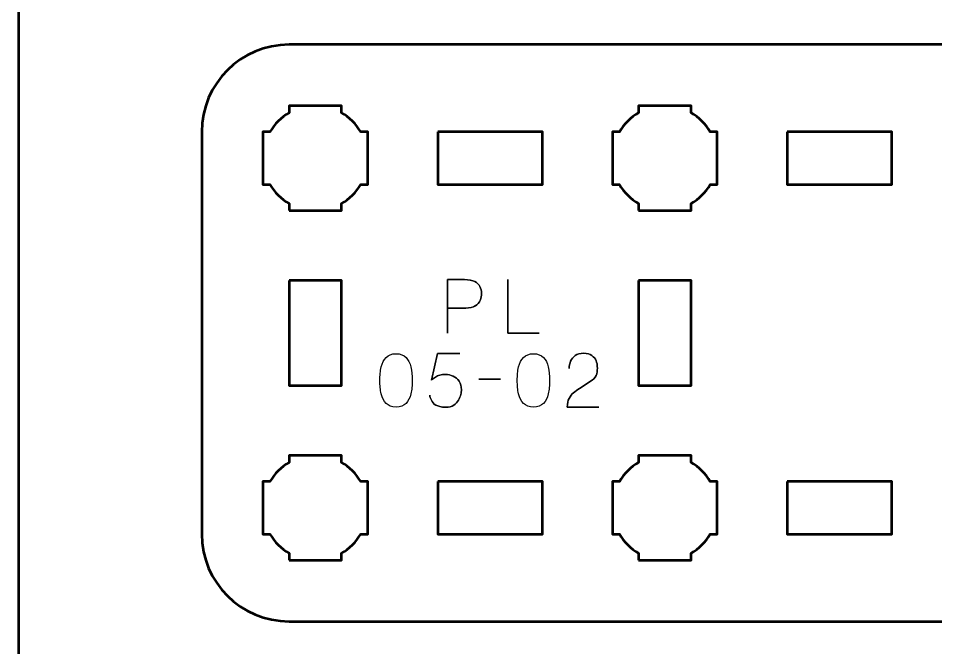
# Model space of a CAD drawing. Header units: centimetres. Extents: x -21 to 0, y -29.7 to 0.
# Drawn here: x -21 to -15.75, y -21.65 to -18.05 of the extents above; entities that cross this region are included whole.
import ezdxf

# ---------------------------------------------------------------- set-up
doc = ezdxf.new("R2010")
doc.units = ezdxf.units.CM
doc.header["$MEASUREMENT"] = 0
doc.layers.add('Layer 1', color=7, linetype='Continuous')

msp = doc.modelspace()

# ---------------------------------------------------------------- linework, layer by layer
at = {"layer": 'Layer 1', "color": 22, "lineweight": 53}
msp.add_open_spline([(-21.00003, -29.19996), (-21.00003, -29.19996), (-21.00003, -0.49992), (-21.00003, -0.49992), (-21.00003, -0.49992), (-21.00003, -0.22295), (-20.77694, 0.00004), (-20.49994, 0.00004), (-20.49994, 0.00004), (-20.49994, 0.00004), (-0.50008, 0.00004), (-0.50008, 0.00004), (-0.50008, 0.00004), (-0.22294, 0.00004), (0.00002, -0.22295), (0.00002, -0.49992), (0.00002, -0.49992), (0.00002, -0.49992), (0.00002, -29.19996), (0.00002, -29.19996), (0.00002, -29.19996), (0.00002, -29.47696), (-0.22294, -29.70005), (-0.50008, -29.70005), (-0.50008, -29.70005), (-0.50008, -29.70005), (-20.49994, -29.70005), (-20.49994, -29.70005), (-20.49994, -29.70005), (-20.77694, -29.70005), (-21.00003, -29.47696), (-21.00003, -29.19996)], degree=3, knots=[0, 0, 0, 0, 0.125, 0.125, 0.125, 0.125, 0.25, 0.25, 0.25, 0.25, 0.375, 0.375, 0.375, 0.375, 0.5, 0.5, 0.5, 0.5, 0.625, 0.625, 0.625, 0.625, 0.75, 0.75, 0.75, 0.75, 0.875, 0.875, 0.875, 0.875, 1, 1, 1, 1], dxfattribs=at)
at = {"layer": 'Layer 1', "color": 114, "lineweight": 53}
msp.add_open_spline([(-19.44993, -18.19998), (-19.44993, -18.19998), (-11.15005, -18.19998), (-11.15005, -18.19998), (-11.15005, -18.19998), (-10.87305, -18.19998), (-10.64995, -18.42308), (-10.64995, -18.70008), (-10.64995, -18.70008), (-10.64995, -18.70008), (-10.64995, -21), (-10.64995, -21), (-10.64995, -21), (-10.64995, -21.27701), (-10.87305, -21.49996), (-11.15005, -21.49996), (-11.15005, -21.49996), (-11.15005, -21.49996), (-19.44993, -21.49996), (-19.44993, -21.49996), (-19.44993, -21.49996), (-19.72693, -21.49996), (-19.95003, -21.27701), (-19.95003, -21), (-19.95003, -21), (-19.95003, -21), (-19.95003, -18.70008), (-19.95003, -18.70008), (-19.95003, -18.70008), (-19.95003, -18.42308), (-19.72693, -18.19998), (-19.44993, -18.19998)], degree=3, knots=[0, 0, 0, 0, 0.125, 0.125, 0.125, 0.125, 0.25, 0.25, 0.25, 0.25, 0.375, 0.375, 0.375, 0.375, 0.5, 0.5, 0.5, 0.5, 0.625, 0.625, 0.625, 0.625, 0.75, 0.75, 0.75, 0.75, 0.875, 0.875, 0.875, 0.875, 1, 1, 1, 1], dxfattribs=at)
at = {"layer": 'Layer 1', "lineweight": 53}
for points, knots in [([(-19.44993, -19.15001), (-19.44993, -19.15001), (-19.44993, -19.1099), (-19.44993, -19.1099), (-19.44993, -19.1099), (-19.49554, -19.08358), (-19.53347, -19.04556), (-19.55979, -19.00008), (-19.55979, -19.00008), (-19.55979, -19.00008), (-19.6, -19.00008), (-19.6, -19.00008), (-19.6, -19.00008), (-19.6, -19.00008), (-19.6, -18.85001), (-19.6, -18.85001), (-19.6, -18.85001), (-19.6, -18.85001), (-19.6, -18.70008), (-19.6, -18.70008), (-19.6, -18.70008), (-19.6, -18.70008), (-19.55979, -18.70008), (-19.55979, -18.70008), (-19.55979, -18.70008), (-19.53347, -18.65447), (-19.49554, -18.61654), (-19.44993, -18.59022), (-19.44993, -18.59022), (-19.44993, -18.59022), (-19.44993, -18.55001), (-19.44993, -18.55001), (-19.44993, -18.55001), (-19.44993, -18.55001), (-19.3, -18.55001), (-19.3, -18.55001), (-19.3, -18.55001), (-19.3, -18.55001), (-19.14993, -18.55001), (-19.14993, -18.55001), (-19.14993, -18.55001), (-19.14993, -18.55001), (-19.14993, -18.59022), (-19.14993, -18.59022), (-19.14993, -18.59022), (-19.10446, -18.61654), (-19.06643, -18.65447), (-19.04011, -18.70008), (-19.04011, -18.70008), (-19.04011, -18.70008), (-19, -18.70008), (-19, -18.70008), (-19, -18.70008), (-19, -18.70008), (-19, -18.85001), (-19, -18.85001), (-19, -18.85001), (-19, -18.85001), (-19, -19.00008), (-19, -19.00008), (-19, -19.00008), (-19, -19.00008), (-19.04011, -19.00008), (-19.04011, -19.00008), (-19.04011, -19.00008), (-19.06643, -19.04556), (-19.10446, -19.08358), (-19.14993, -19.1099), (-19.14993, -19.1099), (-19.14993, -19.1099), (-19.14993, -19.15001), (-19.14993, -19.15001), (-19.14993, -19.15001), (-19.14993, -19.15001), (-19.3, -19.15001), (-19.3, -19.15001), (-19.3, -19.15001), (-19.3, -19.15001), (-19.44993, -19.15001), (-19.44993, -19.15001)], [0, 0, 0, 0, 0.05, 0.05, 0.05, 0.05, 0.1, 0.1, 0.1, 0.1, 0.15, 0.15, 0.15, 0.15, 0.2, 0.2, 0.2, 0.2, 0.25, 0.25, 0.25, 0.25, 0.3, 0.3, 0.3, 0.3, 0.35, 0.35, 0.35, 0.35, 0.4, 0.4, 0.4, 0.4, 0.45, 0.45, 0.45, 0.45, 0.5, 0.5, 0.5, 0.5, 0.55, 0.55, 0.55, 0.55, 0.6, 0.6, 0.6, 0.6, 0.65, 0.65, 0.65, 0.65, 0.7, 0.7, 0.7, 0.7, 0.75, 0.75, 0.75, 0.75, 0.8, 0.8, 0.8, 0.8, 0.85, 0.85, 0.85, 0.85, 0.9, 0.9, 0.9, 0.9, 0.95, 0.95, 0.95, 0.95, 1, 1, 1, 1]), ([(-17.45001, -19.15001), (-17.45001, -19.15001), (-17.45001, -19.1099), (-17.45001, -19.1099), (-17.45001, -19.1099), (-17.49548, -19.08358), (-17.53351, -19.04556), (-17.55983, -19.00008), (-17.55983, -19.00008), (-17.55983, -19.00008), (-17.59994, -19.00008), (-17.59994, -19.00008), (-17.59994, -19.00008), (-17.59994, -19.00008), (-17.59994, -18.85001), (-17.59994, -18.85001), (-17.59994, -18.85001), (-17.59994, -18.85001), (-17.59994, -18.70008), (-17.59994, -18.70008), (-17.59994, -18.70008), (-17.59994, -18.70008), (-17.55983, -18.70008), (-17.55983, -18.70008), (-17.55983, -18.70008), (-17.53351, -18.65447), (-17.49548, -18.61654), (-17.45001, -18.59022), (-17.45001, -18.59022), (-17.45001, -18.59022), (-17.45001, -18.55001), (-17.45001, -18.55001), (-17.45001, -18.55001), (-17.45001, -18.55001), (-17.29994, -18.55001), (-17.29994, -18.55001), (-17.29994, -18.55001), (-17.29994, -18.55001), (-17.15001, -18.55001), (-17.15001, -18.55001), (-17.15001, -18.55001), (-17.15001, -18.55001), (-17.15001, -18.59022), (-17.15001, -18.59022), (-17.15001, -18.59022), (-17.10453, -18.61654), (-17.0665, -18.65447), (-17.04019, -18.70008), (-17.04019, -18.70008), (-17.04019, -18.70008), (-16.99993, -18.70008), (-16.99993, -18.70008), (-16.99993, -18.70008), (-16.99993, -18.70008), (-16.99993, -18.85001), (-16.99993, -18.85001), (-16.99993, -18.85001), (-16.99993, -18.85001), (-16.99993, -19.00008), (-16.99993, -19.00008), (-16.99993, -19.00008), (-16.99993, -19.00008), (-17.04019, -19.00008), (-17.04019, -19.00008), (-17.04019, -19.00008), (-17.0665, -19.04556), (-17.10453, -19.08358), (-17.15001, -19.1099), (-17.15001, -19.1099), (-17.15001, -19.1099), (-17.15001, -19.15001), (-17.15001, -19.15001), (-17.15001, -19.15001), (-17.15001, -19.15001), (-17.29994, -19.15001), (-17.29994, -19.15001), (-17.29994, -19.15001), (-17.29994, -19.15001), (-17.45001, -19.15001), (-17.45001, -19.15001)], [0, 0, 0, 0, 0.05, 0.05, 0.05, 0.05, 0.1, 0.1, 0.1, 0.1, 0.15, 0.15, 0.15, 0.15, 0.2, 0.2, 0.2, 0.2, 0.25, 0.25, 0.25, 0.25, 0.3, 0.3, 0.3, 0.3, 0.35, 0.35, 0.35, 0.35, 0.4, 0.4, 0.4, 0.4, 0.45, 0.45, 0.45, 0.45, 0.5, 0.5, 0.5, 0.5, 0.55, 0.55, 0.55, 0.55, 0.6, 0.6, 0.6, 0.6, 0.65, 0.65, 0.65, 0.65, 0.7, 0.7, 0.7, 0.7, 0.75, 0.75, 0.75, 0.75, 0.8, 0.8, 0.8, 0.8, 0.85, 0.85, 0.85, 0.85, 0.9, 0.9, 0.9, 0.9, 0.95, 0.95, 0.95, 0.95, 1, 1, 1, 1]), ([(-18.59998, -18.70008), (-18.59998, -18.70008), (-17.99999, -18.70008), (-17.99999, -18.70008), (-17.99999, -18.70008), (-17.99999, -18.70008), (-17.99999, -19.00008), (-17.99999, -19.00008), (-17.99999, -19.00008), (-17.99999, -19.00008), (-18.59998, -19.00008), (-18.59998, -19.00008), (-18.59998, -19.00008), (-18.59998, -19.00008), (-18.59998, -18.70008), (-18.59998, -18.70008)], [0, 0, 0, 0, 0.25, 0.25, 0.25, 0.25, 0.5, 0.5, 0.5, 0.5, 0.75, 0.75, 0.75, 0.75, 1, 1, 1, 1]), ([(-16.60003, -18.70008), (-16.60003, -18.70008), (-16.00002, -18.70008), (-16.00002, -18.70008), (-16.00002, -18.70008), (-16.00002, -18.70008), (-16.00002, -19.00008), (-16.00002, -19.00008), (-16.00002, -19.00008), (-16.00002, -19.00008), (-16.60003, -19.00008), (-16.60003, -19.00008), (-16.60003, -19.00008), (-16.60003, -19.00008), (-16.60003, -18.70008), (-16.60003, -18.70008)], [0, 0, 0, 0, 0.25, 0.25, 0.25, 0.25, 0.5, 0.5, 0.5, 0.5, 0.75, 0.75, 0.75, 0.75, 1, 1, 1, 1]), ([(-19.44993, -19.55003), (-19.44993, -19.55003), (-19.14993, -19.55003), (-19.14993, -19.55003), (-19.14993, -19.55003), (-19.14993, -19.55003), (-19.14993, -20.15002), (-19.14993, -20.15002), (-19.14993, -20.15002), (-19.14993, -20.15002), (-19.44993, -20.15002), (-19.44993, -20.15002), (-19.44993, -20.15002), (-19.44993, -20.15002), (-19.44993, -19.55003), (-19.44993, -19.55003)], [0, 0, 0, 0, 0.25, 0.25, 0.25, 0.25, 0.5, 0.5, 0.5, 0.5, 0.75, 0.75, 0.75, 0.75, 1, 1, 1, 1]), ([(-17.45001, -19.55003), (-17.45001, -19.55003), (-17.15001, -19.55003), (-17.15001, -19.55003), (-17.15001, -19.55003), (-17.15001, -19.55003), (-17.15001, -20.15002), (-17.15001, -20.15002), (-17.15001, -20.15002), (-17.15001, -20.15002), (-17.45001, -20.15002), (-17.45001, -20.15002), (-17.45001, -20.15002), (-17.45001, -20.15002), (-17.45001, -19.55003), (-17.45001, -19.55003)], [0, 0, 0, 0, 0.25, 0.25, 0.25, 0.25, 0.5, 0.5, 0.5, 0.5, 0.75, 0.75, 0.75, 0.75, 1, 1, 1, 1]), ([(-19.44993, -21.15008), (-19.44993, -21.15008), (-19.44993, -21.10982), (-19.44993, -21.10982), (-19.44993, -21.10982), (-19.49554, -21.08351), (-19.53347, -21.04548), (-19.55979, -21), (-19.55979, -21), (-19.55979, -21), (-19.6, -21), (-19.6, -21), (-19.6, -21), (-19.6, -21), (-19.6, -20.85007), (-19.6, -20.85007), (-19.6, -20.85007), (-19.6, -20.85007), (-19.6, -20.7), (-19.6, -20.7), (-19.6, -20.7), (-19.6, -20.7), (-19.55979, -20.7), (-19.55979, -20.7), (-19.55979, -20.7), (-19.53347, -20.65453), (-19.49554, -20.6165), (-19.44993, -20.59018), (-19.44993, -20.59018), (-19.44993, -20.59018), (-19.44993, -20.55007), (-19.44993, -20.55007), (-19.44993, -20.55007), (-19.44993, -20.55007), (-19.3, -20.55007), (-19.3, -20.55007), (-19.3, -20.55007), (-19.3, -20.55007), (-19.14993, -20.55007), (-19.14993, -20.55007), (-19.14993, -20.55007), (-19.14993, -20.55007), (-19.14993, -20.59018), (-19.14993, -20.59018), (-19.14993, -20.59018), (-19.10446, -20.6165), (-19.06643, -20.65453), (-19.04011, -20.7), (-19.04011, -20.7), (-19.04011, -20.7), (-19, -20.7), (-19, -20.7), (-19, -20.7), (-19, -20.7), (-19, -20.85007), (-19, -20.85007), (-19, -20.85007), (-19, -20.85007), (-19, -21), (-19, -21), (-19, -21), (-19, -21), (-19.04011, -21), (-19.04011, -21), (-19.04011, -21), (-19.06643, -21.04548), (-19.10446, -21.08351), (-19.14993, -21.10982), (-19.14993, -21.10982), (-19.14993, -21.10982), (-19.14993, -21.15008), (-19.14993, -21.15008), (-19.14993, -21.15008), (-19.14993, -21.15008), (-19.3, -21.15008), (-19.3, -21.15008), (-19.3, -21.15008), (-19.3, -21.15008), (-19.44993, -21.15008), (-19.44993, -21.15008)], [0, 0, 0, 0, 0.05, 0.05, 0.05, 0.05, 0.1, 0.1, 0.1, 0.1, 0.15, 0.15, 0.15, 0.15, 0.2, 0.2, 0.2, 0.2, 0.25, 0.25, 0.25, 0.25, 0.3, 0.3, 0.3, 0.3, 0.35, 0.35, 0.35, 0.35, 0.4, 0.4, 0.4, 0.4, 0.45, 0.45, 0.45, 0.45, 0.5, 0.5, 0.5, 0.5, 0.55, 0.55, 0.55, 0.55, 0.6, 0.6, 0.6, 0.6, 0.65, 0.65, 0.65, 0.65, 0.7, 0.7, 0.7, 0.7, 0.75, 0.75, 0.75, 0.75, 0.8, 0.8, 0.8, 0.8, 0.85, 0.85, 0.85, 0.85, 0.9, 0.9, 0.9, 0.9, 0.95, 0.95, 0.95, 0.95, 1, 1, 1, 1]), ([(-17.45001, -21.15008), (-17.45001, -21.15008), (-17.45001, -21.10982), (-17.45001, -21.10982), (-17.45001, -21.10982), (-17.49548, -21.08351), (-17.53351, -21.04548), (-17.55983, -21), (-17.55983, -21), (-17.55983, -21), (-17.59994, -21), (-17.59994, -21), (-17.59994, -21), (-17.59994, -21), (-17.59994, -20.85007), (-17.59994, -20.85007), (-17.59994, -20.85007), (-17.59994, -20.85007), (-17.59994, -20.7), (-17.59994, -20.7), (-17.59994, -20.7), (-17.59994, -20.7), (-17.55983, -20.7), (-17.55983, -20.7), (-17.55983, -20.7), (-17.53351, -20.65453), (-17.49548, -20.6165), (-17.45001, -20.59018), (-17.45001, -20.59018), (-17.45001, -20.59018), (-17.45001, -20.55007), (-17.45001, -20.55007), (-17.45001, -20.55007), (-17.45001, -20.55007), (-17.29994, -20.55007), (-17.29994, -20.55007), (-17.29994, -20.55007), (-17.29994, -20.55007), (-17.15001, -20.55007), (-17.15001, -20.55007), (-17.15001, -20.55007), (-17.15001, -20.55007), (-17.15001, -20.59018), (-17.15001, -20.59018), (-17.15001, -20.59018), (-17.10453, -20.6165), (-17.0665, -20.65453), (-17.04019, -20.7), (-17.04019, -20.7), (-17.04019, -20.7), (-16.99993, -20.7), (-16.99993, -20.7), (-16.99993, -20.7), (-16.99993, -20.7), (-16.99993, -20.85007), (-16.99993, -20.85007), (-16.99993, -20.85007), (-16.99993, -20.85007), (-16.99993, -21), (-16.99993, -21), (-16.99993, -21), (-16.99993, -21), (-17.04019, -21), (-17.04019, -21), (-17.04019, -21), (-17.0665, -21.04548), (-17.10453, -21.08351), (-17.15001, -21.10982), (-17.15001, -21.10982), (-17.15001, -21.10982), (-17.15001, -21.15008), (-17.15001, -21.15008), (-17.15001, -21.15008), (-17.15001, -21.15008), (-17.29994, -21.15008), (-17.29994, -21.15008), (-17.29994, -21.15008), (-17.29994, -21.15008), (-17.45001, -21.15008), (-17.45001, -21.15008)], [0, 0, 0, 0, 0.05, 0.05, 0.05, 0.05, 0.1, 0.1, 0.1, 0.1, 0.15, 0.15, 0.15, 0.15, 0.2, 0.2, 0.2, 0.2, 0.25, 0.25, 0.25, 0.25, 0.3, 0.3, 0.3, 0.3, 0.35, 0.35, 0.35, 0.35, 0.4, 0.4, 0.4, 0.4, 0.45, 0.45, 0.45, 0.45, 0.5, 0.5, 0.5, 0.5, 0.55, 0.55, 0.55, 0.55, 0.6, 0.6, 0.6, 0.6, 0.65, 0.65, 0.65, 0.65, 0.7, 0.7, 0.7, 0.7, 0.75, 0.75, 0.75, 0.75, 0.8, 0.8, 0.8, 0.8, 0.85, 0.85, 0.85, 0.85, 0.9, 0.9, 0.9, 0.9, 0.95, 0.95, 0.95, 0.95, 1, 1, 1, 1]), ([(-18.59998, -20.7), (-18.59998, -20.7), (-17.99999, -20.7), (-17.99999, -20.7), (-17.99999, -20.7), (-17.99999, -20.7), (-17.99999, -21), (-17.99999, -21), (-17.99999, -21), (-17.99999, -21), (-18.59998, -21), (-18.59998, -21), (-18.59998, -21), (-18.59998, -21), (-18.59998, -20.7), (-18.59998, -20.7)], [0, 0, 0, 0, 0.25, 0.25, 0.25, 0.25, 0.5, 0.5, 0.5, 0.5, 0.75, 0.75, 0.75, 0.75, 1, 1, 1, 1]), ([(-16.60003, -20.7), (-16.60003, -20.7), (-16.00002, -20.7), (-16.00002, -20.7), (-16.00002, -20.7), (-16.00002, -20.7), (-16.00002, -21), (-16.00002, -21), (-16.00002, -21), (-16.00002, -21), (-16.60003, -21), (-16.60003, -21), (-16.60003, -21), (-16.60003, -21), (-16.60003, -20.7), (-16.60003, -20.7)], [0, 0, 0, 0, 0.25, 0.25, 0.25, 0.25, 0.5, 0.5, 0.5, 0.5, 0.75, 0.75, 0.75, 0.75, 1, 1, 1, 1])]:
    msp.add_open_spline(points, degree=3, knots=knots, dxfattribs=at)
at = {"layer": 'Layer 1', "color": 40, "lineweight": 30}
for points, knots in [([(-18.54456, -19.85002), (-18.54456, -19.85002), (-18.54456, -19.54481), (-18.54456, -19.54481), (-18.54456, -19.54481), (-18.54456, -19.54481), (-18.44727, -19.54481), (-18.44727, -19.54481), (-18.44727, -19.54481), (-18.42165, -19.54509), (-18.40165, -19.54879), (-18.38747, -19.55595), (-18.38747, -19.55595), (-18.37357, -19.56326), (-18.36376, -19.57278), (-18.35812, -19.58463), (-18.35812, -19.58463), (-18.35262, -19.59649), (-18.34958, -19.60929), (-18.34902, -19.62309), (-18.34902, -19.62309), (-18.34835, -19.63713), (-18.35067, -19.6505), (-18.35618, -19.66316), (-18.35618, -19.66316), (-18.36172, -19.67586), (-18.37121, -19.68634), (-18.38444, -19.69445), (-18.38444, -19.69445), (-18.39795, -19.7026), (-18.41615, -19.70673), (-18.43929, -19.70701), (-18.43929, -19.70701), (-18.43929, -19.70701), (-18.54456, -19.70701), (-18.54456, -19.70701), (-18.54456, -19.70701), (-18.54456, -19.70701), (-18.43929, -19.70701), (-18.43929, -19.70701), (-18.43929, -19.70701), (-18.41654, -19.70673), (-18.39851, -19.7026), (-18.385, -19.69445), (-18.385, -19.69445), (-18.37163, -19.68634), (-18.36211, -19.67586), (-18.35646, -19.66316), (-18.35646, -19.66316), (-18.35096, -19.6505), (-18.34849, -19.63713), (-18.34902, -19.62309), (-18.34902, -19.62309), (-18.34958, -19.60929), (-18.35262, -19.59649), (-18.35826, -19.58463), (-18.35826, -19.58463), (-18.36405, -19.57278), (-18.37396, -19.56326), (-18.38789, -19.55595), (-18.38789, -19.55595), (-18.40207, -19.54879), (-18.42194, -19.54509), (-18.44727, -19.54481), (-18.44727, -19.54481), (-18.44727, -19.54481), (-18.54456, -19.54481), (-18.54456, -19.54481), (-18.54456, -19.54481), (-18.54456, -19.54481), (-18.54456, -19.85002), (-18.54456, -19.85002)], [0, 0, 0, 0, 0.0555556, 0.0555556, 0.0555556, 0.0555556, 0.1111111, 0.1111111, 0.1111111, 0.1111111, 0.1666667, 0.1666667, 0.1666667, 0.1666667, 0.2222222, 0.2222222, 0.2222222, 0.2222222, 0.2777778, 0.2777778, 0.2777778, 0.2777778, 0.3333333, 0.3333333, 0.3333333, 0.3333333, 0.3888889, 0.3888889, 0.3888889, 0.3888889, 0.4444444, 0.4444444, 0.4444444, 0.4444444, 0.5, 0.5, 0.5, 0.5, 0.5555556, 0.5555556, 0.5555556, 0.5555556, 0.6111111, 0.6111111, 0.6111111, 0.6111111, 0.6666667, 0.6666667, 0.6666667, 0.6666667, 0.7222222, 0.7222222, 0.7222222, 0.7222222, 0.7777778, 0.7777778, 0.7777778, 0.7777778, 0.8333333, 0.8333333, 0.8333333, 0.8333333, 0.8888889, 0.8888889, 0.8888889, 0.8888889, 0.9444444, 0.9444444, 0.9444444, 0.9444444, 1, 1, 1, 1]), ([(-18.01996, -19.85002), (-18.01996, -19.85002), (-18.19814, -19.85002), (-18.19814, -19.85002), (-18.19814, -19.85002), (-18.19814, -19.85002), (-18.19814, -19.54481), (-18.19814, -19.54481), (-18.19814, -19.54481), (-18.19814, -19.54481), (-18.19814, -19.85002), (-18.19814, -19.85002), (-18.19814, -19.85002), (-18.19814, -19.85002), (-18.01996, -19.85002), (-18.01996, -19.85002)], [0, 0, 0, 0, 0.25, 0.25, 0.25, 0.25, 0.5, 0.5, 0.5, 0.5, 0.75, 0.75, 0.75, 0.75, 1, 1, 1, 1]), ([(-18.83835, -20.27335), (-18.81384, -20.27311), (-18.79482, -20.26619), (-18.78131, -20.25268), (-18.78131, -20.25268), (-18.76794, -20.2392), (-18.75859, -20.221), (-18.75334, -20.198), (-18.75334, -20.198), (-18.74826, -20.1751), (-18.74575, -20.14949), (-18.74603, -20.12095), (-18.74603, -20.12095), (-18.74575, -20.09284), (-18.74826, -20.06722), (-18.75334, -20.04419), (-18.75334, -20.04419), (-18.75859, -20.02147), (-18.76794, -20.00327), (-18.78131, -19.98947), (-18.78131, -19.98947), (-18.79482, -19.976), (-18.81384, -19.96894), (-18.83835, -19.96855), (-18.83835, -19.96855), (-18.86305, -19.96894), (-18.88206, -19.976), (-18.89543, -19.98947), (-18.89543, -19.98947), (-18.90891, -20.00327), (-18.91815, -20.02147), (-18.92327, -20.04419), (-18.92327, -20.04419), (-18.92849, -20.06722), (-18.93096, -20.09284), (-18.93057, -20.12095), (-18.93057, -20.12095), (-18.93096, -20.14949), (-18.92849, -20.1751), (-18.92327, -20.198), (-18.92327, -20.198), (-18.91815, -20.221), (-18.90891, -20.2392), (-18.89543, -20.25268), (-18.89543, -20.25268), (-18.88206, -20.26619), (-18.86305, -20.27311), (-18.83835, -20.27335)], [0, 0, 0, 0, 0.0833333, 0.0833333, 0.0833333, 0.0833333, 0.1666667, 0.1666667, 0.1666667, 0.1666667, 0.25, 0.25, 0.25, 0.25, 0.3333333, 0.3333333, 0.3333333, 0.3333333, 0.4166667, 0.4166667, 0.4166667, 0.4166667, 0.5, 0.5, 0.5, 0.5, 0.5833333, 0.5833333, 0.5833333, 0.5833333, 0.6666667, 0.6666667, 0.6666667, 0.6666667, 0.75, 0.75, 0.75, 0.75, 0.8333333, 0.8333333, 0.8333333, 0.8333333, 0.9166667, 0.9166667, 0.9166667, 0.9166667, 1, 1, 1, 1]), ([(-18.83835, -20.27335), (-18.81384, -20.27311), (-18.79482, -20.26619), (-18.78131, -20.25268), (-18.78131, -20.25268), (-18.76794, -20.2392), (-18.75859, -20.221), (-18.75334, -20.198), (-18.75334, -20.198), (-18.74826, -20.1751), (-18.74575, -20.14949), (-18.74603, -20.12095), (-18.74603, -20.12095), (-18.74575, -20.09284), (-18.74826, -20.06722), (-18.75334, -20.04419), (-18.75334, -20.04419), (-18.75859, -20.02147), (-18.76794, -20.00327), (-18.78131, -19.98947), (-18.78131, -19.98947), (-18.79482, -19.976), (-18.81384, -19.96894), (-18.83835, -19.96855), (-18.83835, -19.96855), (-18.86305, -19.96894), (-18.88206, -19.976), (-18.89543, -19.98947), (-18.89543, -19.98947), (-18.90891, -20.00327), (-18.91815, -20.02147), (-18.92327, -20.04419), (-18.92327, -20.04419), (-18.92849, -20.06722), (-18.93096, -20.09284), (-18.93057, -20.12095), (-18.93057, -20.12095), (-18.93096, -20.14949), (-18.92849, -20.1751), (-18.92327, -20.198), (-18.92327, -20.198), (-18.91815, -20.221), (-18.90891, -20.2392), (-18.89543, -20.25268), (-18.89543, -20.25268), (-18.88206, -20.26619), (-18.86305, -20.27311), (-18.83835, -20.27335)], [0, 0, 0, 0, 0.0833333, 0.0833333, 0.0833333, 0.0833333, 0.1666667, 0.1666667, 0.1666667, 0.1666667, 0.25, 0.25, 0.25, 0.25, 0.3333333, 0.3333333, 0.3333333, 0.3333333, 0.4166667, 0.4166667, 0.4166667, 0.4166667, 0.5, 0.5, 0.5, 0.5, 0.5833333, 0.5833333, 0.5833333, 0.5833333, 0.6666667, 0.6666667, 0.6666667, 0.6666667, 0.75, 0.75, 0.75, 0.75, 0.8333333, 0.8333333, 0.8333333, 0.8333333, 0.9166667, 0.9166667, 0.9166667, 0.9166667, 1, 1, 1, 1]), ([(-18.47387, -19.96813), (-18.47387, -19.96813), (-18.60094, -19.96813), (-18.60094, -19.96813), (-18.60094, -19.96813), (-18.60094, -19.96813), (-18.6347, -20.11972), (-18.6347, -20.11972), (-18.6347, -20.11972), (-18.62697, -20.11309), (-18.61953, -20.10716), (-18.61222, -20.10222), (-18.61222, -20.10222), (-18.6052, -20.09739), (-18.59709, -20.09368), (-18.58785, -20.09104), (-18.58785, -20.09104), (-18.57875, -20.08857), (-18.56732, -20.08733), (-18.55352, -20.08705), (-18.55352, -20.08705), (-18.53934, -20.08719), (-18.52541, -20.09037), (-18.51179, -20.09672), (-18.51179, -20.09672), (-18.49828, -20.10317), (-18.48695, -20.11284), (-18.47803, -20.12564), (-18.47803, -20.12564), (-18.46921, -20.13873), (-18.46452, -20.15514), (-18.46409, -20.17468), (-18.46409, -20.17468), (-18.46409, -20.1816), (-18.46533, -20.19041), (-18.46755, -20.20128), (-18.46755, -20.20128), (-18.47002, -20.21218), (-18.47443, -20.22319), (-18.48078, -20.23437), (-18.48078, -20.23437), (-18.48724, -20.24566), (-18.49634, -20.25518), (-18.50819, -20.26277), (-18.50819, -20.26277), (-18.52018, -20.27046), (-18.5356, -20.27434), (-18.55437, -20.27459), (-18.55437, -20.27459), (-18.57945, -20.2742), (-18.59818, -20.27018), (-18.61057, -20.26249), (-18.61057, -20.26249), (-18.62327, -20.25476), (-18.6318, -20.24552), (-18.63635, -20.2349), (-18.63635, -20.2349), (-18.64119, -20.22446), (-18.64419, -20.21493), (-18.64531, -20.20611), (-18.64531, -20.20611), (-18.64419, -20.21493), (-18.64119, -20.22446), (-18.63635, -20.2349), (-18.63635, -20.2349), (-18.6318, -20.24552), (-18.62327, -20.25476), (-18.61057, -20.26249), (-18.61057, -20.26249), (-18.59818, -20.27018), (-18.57945, -20.2742), (-18.55437, -20.27459), (-18.55437, -20.27459), (-18.5356, -20.27434), (-18.52018, -20.27046), (-18.50819, -20.26277), (-18.50819, -20.26277), (-18.49634, -20.25518), (-18.48724, -20.24566), (-18.48078, -20.23437), (-18.48078, -20.23437), (-18.47443, -20.22319), (-18.47002, -20.21218), (-18.46755, -20.20128), (-18.46755, -20.20128), (-18.46533, -20.19041), (-18.46409, -20.1816), (-18.46409, -20.17468), (-18.46409, -20.17468), (-18.46452, -20.15514), (-18.46921, -20.13873), (-18.47803, -20.12564), (-18.47803, -20.12564), (-18.48695, -20.11284), (-18.49828, -20.10317), (-18.51179, -20.09672), (-18.51179, -20.09672), (-18.52541, -20.09037), (-18.53934, -20.08719), (-18.55352, -20.08705), (-18.55352, -20.08705), (-18.56732, -20.08733), (-18.57875, -20.08857), (-18.58785, -20.09104), (-18.58785, -20.09104), (-18.59709, -20.09368), (-18.6052, -20.09739), (-18.61222, -20.10222), (-18.61222, -20.10222), (-18.61953, -20.10716), (-18.62697, -20.11309), (-18.6347, -20.11972), (-18.6347, -20.11972), (-18.6347, -20.11972), (-18.60094, -19.96813), (-18.60094, -19.96813), (-18.60094, -19.96813), (-18.60094, -19.96813), (-18.47387, -19.96813), (-18.47387, -19.96813)], [0, 0, 0, 0, 0.0333333, 0.0333333, 0.0333333, 0.0333333, 0.0666667, 0.0666667, 0.0666667, 0.0666667, 0.1, 0.1, 0.1, 0.1, 0.1333333, 0.1333333, 0.1333333, 0.1333333, 0.1666667, 0.1666667, 0.1666667, 0.1666667, 0.2, 0.2, 0.2, 0.2, 0.2333333, 0.2333333, 0.2333333, 0.2333333, 0.2666667, 0.2666667, 0.2666667, 0.2666667, 0.3, 0.3, 0.3, 0.3, 0.3333333, 0.3333333, 0.3333333, 0.3333333, 0.3666667, 0.3666667, 0.3666667, 0.3666667, 0.4, 0.4, 0.4, 0.4, 0.4333333, 0.4333333, 0.4333333, 0.4333333, 0.4666667, 0.4666667, 0.4666667, 0.4666667, 0.5, 0.5, 0.5, 0.5, 0.5333333, 0.5333333, 0.5333333, 0.5333333, 0.5666667, 0.5666667, 0.5666667, 0.5666667, 0.6, 0.6, 0.6, 0.6, 0.6333333, 0.6333333, 0.6333333, 0.6333333, 0.6666667, 0.6666667, 0.6666667, 0.6666667, 0.7, 0.7, 0.7, 0.7, 0.7333333, 0.7333333, 0.7333333, 0.7333333, 0.7666667, 0.7666667, 0.7666667, 0.7666667, 0.8, 0.8, 0.8, 0.8, 0.8333333, 0.8333333, 0.8333333, 0.8333333, 0.8666667, 0.8666667, 0.8666667, 0.8666667, 0.9, 0.9, 0.9, 0.9, 0.9333333, 0.9333333, 0.9333333, 0.9333333, 0.9666667, 0.9666667, 0.9666667, 0.9666667, 1, 1, 1, 1]), ([(-18.05206, -20.27335), (-18.02754, -20.27311), (-18.00853, -20.26619), (-17.99501, -20.25268), (-17.99501, -20.25268), (-17.98164, -20.2392), (-17.9723, -20.221), (-17.96704, -20.198), (-17.96704, -20.198), (-17.96196, -20.1751), (-17.95945, -20.14949), (-17.95974, -20.12095), (-17.95974, -20.12095), (-17.95945, -20.09284), (-17.96196, -20.06722), (-17.96704, -20.04419), (-17.96704, -20.04419), (-17.9723, -20.02147), (-17.98164, -20.00327), (-17.99501, -19.98947), (-17.99501, -19.98947), (-18.00853, -19.976), (-18.02754, -19.96894), (-18.05206, -19.96855), (-18.05206, -19.96855), (-18.07675, -19.96894), (-18.09577, -19.976), (-18.10914, -19.98947), (-18.10914, -19.98947), (-18.12261, -20.00327), (-18.13186, -20.02147), (-18.13697, -20.04419), (-18.13697, -20.04419), (-18.14219, -20.06722), (-18.14466, -20.09284), (-18.14427, -20.12095), (-18.14427, -20.12095), (-18.14466, -20.14949), (-18.14219, -20.1751), (-18.13697, -20.198), (-18.13697, -20.198), (-18.13186, -20.221), (-18.12261, -20.2392), (-18.10914, -20.25268), (-18.10914, -20.25268), (-18.09577, -20.26619), (-18.07675, -20.27311), (-18.05206, -20.27335)], [0, 0, 0, 0, 0.0833333, 0.0833333, 0.0833333, 0.0833333, 0.1666667, 0.1666667, 0.1666667, 0.1666667, 0.25, 0.25, 0.25, 0.25, 0.3333333, 0.3333333, 0.3333333, 0.3333333, 0.4166667, 0.4166667, 0.4166667, 0.4166667, 0.5, 0.5, 0.5, 0.5, 0.5833333, 0.5833333, 0.5833333, 0.5833333, 0.6666667, 0.6666667, 0.6666667, 0.6666667, 0.75, 0.75, 0.75, 0.75, 0.8333333, 0.8333333, 0.8333333, 0.8333333, 0.9166667, 0.9166667, 0.9166667, 0.9166667, 1, 1, 1, 1]), ([(-18.05206, -20.27335), (-18.02754, -20.27311), (-18.00853, -20.26619), (-17.99501, -20.25268), (-17.99501, -20.25268), (-17.98164, -20.2392), (-17.9723, -20.221), (-17.96704, -20.198), (-17.96704, -20.198), (-17.96196, -20.1751), (-17.95945, -20.14949), (-17.95974, -20.12095), (-17.95974, -20.12095), (-17.95945, -20.09284), (-17.96196, -20.06722), (-17.96704, -20.04419), (-17.96704, -20.04419), (-17.9723, -20.02147), (-17.98164, -20.00327), (-17.99501, -19.98947), (-17.99501, -19.98947), (-18.00853, -19.976), (-18.02754, -19.96894), (-18.05206, -19.96855), (-18.05206, -19.96855), (-18.07675, -19.96894), (-18.09577, -19.976), (-18.10914, -19.98947), (-18.10914, -19.98947), (-18.12261, -20.00327), (-18.13186, -20.02147), (-18.13697, -20.04419), (-18.13697, -20.04419), (-18.14219, -20.06722), (-18.14466, -20.09284), (-18.14427, -20.12095), (-18.14427, -20.12095), (-18.14466, -20.14949), (-18.14219, -20.1751), (-18.13697, -20.198), (-18.13697, -20.198), (-18.13186, -20.221), (-18.12261, -20.2392), (-18.10914, -20.25268), (-18.10914, -20.25268), (-18.09577, -20.26619), (-18.07675, -20.27311), (-18.05206, -20.27335)], [0, 0, 0, 0, 0.0833333, 0.0833333, 0.0833333, 0.0833333, 0.1666667, 0.1666667, 0.1666667, 0.1666667, 0.25, 0.25, 0.25, 0.25, 0.3333333, 0.3333333, 0.3333333, 0.3333333, 0.4166667, 0.4166667, 0.4166667, 0.4166667, 0.5, 0.5, 0.5, 0.5, 0.5833333, 0.5833333, 0.5833333, 0.5833333, 0.6666667, 0.6666667, 0.6666667, 0.6666667, 0.75, 0.75, 0.75, 0.75, 0.8333333, 0.8333333, 0.8333333, 0.8333333, 0.9166667, 0.9166667, 0.9166667, 0.9166667, 1, 1, 1, 1]), ([(-17.67737, -20.27335), (-17.67737, -20.27335), (-17.85902, -20.27335), (-17.85902, -20.27335), (-17.85902, -20.27335), (-17.85845, -20.2531), (-17.85475, -20.2367), (-17.84798, -20.22389), (-17.84798, -20.22389), (-17.84138, -20.21123), (-17.83281, -20.20061), (-17.82236, -20.19207), (-17.82236, -20.19207), (-17.81203, -20.18378), (-17.8007, -20.17567), (-17.78832, -20.16794), (-17.78832, -20.16794), (-17.78832, -20.16794), (-17.71597, -20.11972), (-17.71597, -20.11972), (-17.71597, -20.11972), (-17.70164, -20.10924), (-17.69297, -20.09696), (-17.68993, -20.08321), (-17.68993, -20.08321), (-17.68704, -20.06941), (-17.6858, -20.05537), (-17.68633, -20.04087), (-17.68633, -20.04087), (-17.68619, -20.0311), (-17.68856, -20.02034), (-17.69321, -20.00863), (-17.69321, -20.00863), (-17.69805, -19.9972), (-17.70605, -19.98729), (-17.71734, -19.97875), (-17.71734, -19.97875), (-17.72877, -19.97046), (-17.74437, -19.96605), (-17.76419, -19.96566), (-17.76419, -19.96566), (-17.7843, -19.96605), (-17.80056, -19.97046), (-17.8127, -19.97889), (-17.8127, -19.97889), (-17.82498, -19.98743), (-17.8338, -19.99829), (-17.83916, -20.01142), (-17.83916, -20.01142), (-17.84466, -20.02475), (-17.84731, -20.03854), (-17.84717, -20.05273), (-17.84717, -20.05273), (-17.84731, -20.03854), (-17.84466, -20.02475), (-17.83916, -20.01142), (-17.83916, -20.01142), (-17.8338, -19.99829), (-17.82498, -19.98743), (-17.8127, -19.97889), (-17.8127, -19.97889), (-17.80056, -19.97046), (-17.7843, -19.96605), (-17.76419, -19.96566), (-17.76419, -19.96566), (-17.74437, -19.96605), (-17.72877, -19.97046), (-17.71734, -19.97875), (-17.71734, -19.97875), (-17.70605, -19.98729), (-17.69805, -19.9972), (-17.69321, -20.00863), (-17.69321, -20.00863), (-17.68856, -20.02034), (-17.68619, -20.0311), (-17.68633, -20.04087), (-17.68633, -20.04087), (-17.6858, -20.05537), (-17.68704, -20.06941), (-17.68993, -20.08321), (-17.68993, -20.08321), (-17.69297, -20.09696), (-17.70164, -20.10924), (-17.71597, -20.11972), (-17.71597, -20.11972), (-17.71597, -20.11972), (-17.78832, -20.16794), (-17.78832, -20.16794), (-17.78832, -20.16794), (-17.8007, -20.17567), (-17.81203, -20.18378), (-17.82236, -20.19207), (-17.82236, -20.19207), (-17.83281, -20.20061), (-17.84138, -20.21123), (-17.84798, -20.22389), (-17.84798, -20.22389), (-17.85475, -20.2367), (-17.85845, -20.2531), (-17.85902, -20.27335), (-17.85902, -20.27335), (-17.85902, -20.27335), (-17.67737, -20.27335), (-17.67737, -20.27335)], [0, 0, 0, 0, 0.0384615, 0.0384615, 0.0384615, 0.0384615, 0.0769231, 0.0769231, 0.0769231, 0.0769231, 0.1153846, 0.1153846, 0.1153846, 0.1153846, 0.1538462, 0.1538462, 0.1538462, 0.1538462, 0.1923077, 0.1923077, 0.1923077, 0.1923077, 0.2307692, 0.2307692, 0.2307692, 0.2307692, 0.2692308, 0.2692308, 0.2692308, 0.2692308, 0.3076923, 0.3076923, 0.3076923, 0.3076923, 0.3461538, 0.3461538, 0.3461538, 0.3461538, 0.3846154, 0.3846154, 0.3846154, 0.3846154, 0.4230769, 0.4230769, 0.4230769, 0.4230769, 0.4615385, 0.4615385, 0.4615385, 0.4615385, 0.5, 0.5, 0.5, 0.5, 0.5384615, 0.5384615, 0.5384615, 0.5384615, 0.5769231, 0.5769231, 0.5769231, 0.5769231, 0.6153846, 0.6153846, 0.6153846, 0.6153846, 0.6538462, 0.6538462, 0.6538462, 0.6538462, 0.6923077, 0.6923077, 0.6923077, 0.6923077, 0.7307692, 0.7307692, 0.7307692, 0.7307692, 0.7692308, 0.7692308, 0.7692308, 0.7692308, 0.8076923, 0.8076923, 0.8076923, 0.8076923, 0.8461538, 0.8461538, 0.8461538, 0.8461538, 0.8846154, 0.8846154, 0.8846154, 0.8846154, 0.9230769, 0.9230769, 0.9230769, 0.9230769, 0.9615385, 0.9615385, 0.9615385, 0.9615385, 1, 1, 1, 1]), ([(-18.36419, -20.11379), (-18.36419, -20.11379), (-18.24101, -20.11379), (-18.24101, -20.11379), (-18.24101, -20.11379), (-18.24101, -20.11379), (-18.36419, -20.11379), (-18.36419, -20.11379)], [0, 0, 0, 0, 0.5, 0.5, 0.5, 0.5, 1, 1, 1, 1])]:
    msp.add_open_spline(points, degree=3, knots=knots, dxfattribs=at)

doc.saveas('drawing.dxf')
